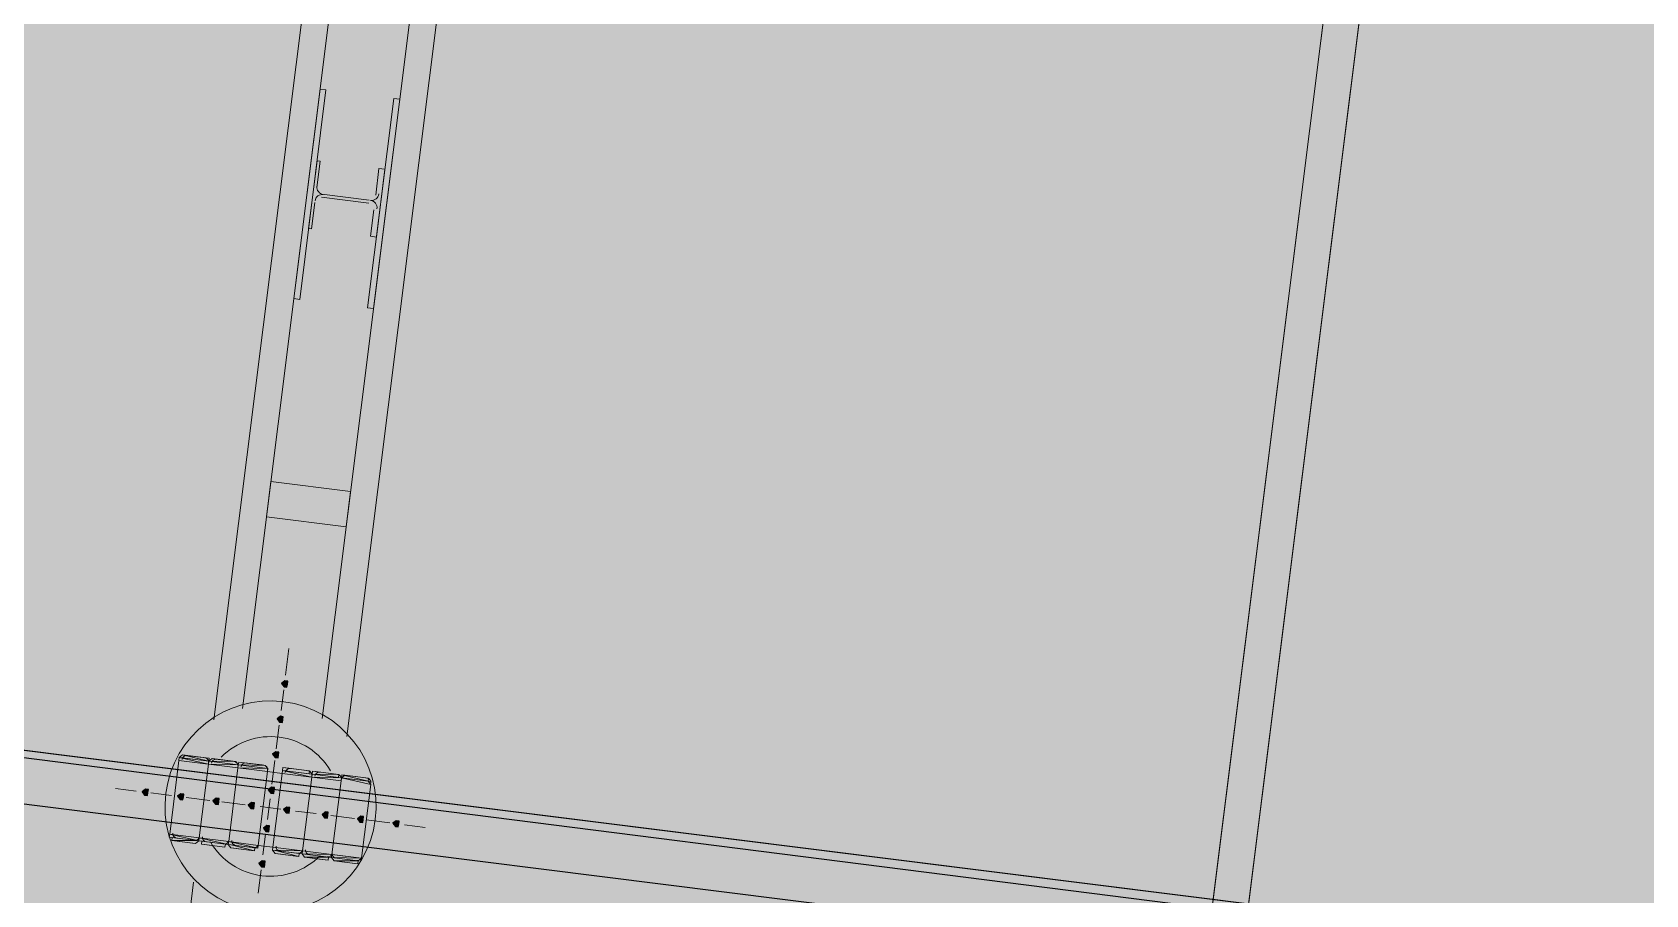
# Model space of a CAD drawing. Header units: metres. Extents: x -4 to 509425, y 7549 to 4732445.
# Drawn here: x 475990.594 to 475995.189, y 4719764.952 to 4719767.408 of the extents above; entities that cross this region are included whole.
import ezdxf

# ---------------------------------------------------------------- set-up
doc = ezdxf.new("R2010")
doc.units = ezdxf.units.M
doc.header["$LTSCALE"] = 0.01
doc.header["$MEASUREMENT"] = 0
doc.layers.get('0').update_dxf_attribs({"lineweight": 0})
doc.layers.add('_SUBESTACIÓN', color=1, linetype='Continuous')
doc.layers.add('SUBESTACION LA VID', color=253, linetype='Continuous')

# ---------------------------------------------------------------- blocks, each defined once
blk = doc.blocks.new('A$Cfff6051d')
at = {"layer": 'SUBESTACION LA VID', "transparency": 33554687}
h = blk.add_hatch(color=256, dxfattribs=at)
h.dxf.hatch_style = 2
h.paths.add_polyline_path([(475991.3204, 4719765.5514), (475991.3214, 4719765.5598), (475991.313, 4719765.5609), (475991.3036, 4719765.5535), (475991.3109, 4719765.5441), (475991.3193, 4719765.543)])
h = blk.add_hatch(color=256, dxfattribs=at)
h.dxf.hatch_style = 2
h.paths.add_polyline_path([(475991.3077, 4719765.4506), (475991.3088, 4719765.459), (475991.3004, 4719765.4601), (475991.2909, 4719765.4527), (475991.2983, 4719765.4433), (475991.3067, 4719765.4422)])
h = blk.add_hatch(color=256, dxfattribs=at)
h.dxf.hatch_style = 2
h.paths.add_polyline_path([(475991.2951, 4719765.3498), (475991.2962, 4719765.3582), (475991.2878, 4719765.3593), (475991.2783, 4719765.3519), (475991.2857, 4719765.3424), (475991.2941, 4719765.3414)])
h = blk.add_hatch(color=256, dxfattribs=at)
h.dxf.hatch_style = 2
h.paths.add_polyline_path([(475990.9233, 4719765.2428), (475990.9244, 4719765.2512), (475990.916, 4719765.2523), (475990.9065, 4719765.2449), (475990.9139, 4719765.2355), (475990.9223, 4719765.2344)])
h = blk.add_hatch(color=256, dxfattribs=at)
h.dxf.hatch_style = 2
h.paths.add_polyline_path([(475991.0241, 4719765.2302), (475991.0252, 4719765.2386), (475991.0168, 4719765.2396), (475991.0073, 4719765.2323), (475991.0147, 4719765.2228), (475991.0231, 4719765.2218)])
h = blk.add_hatch(color=256, dxfattribs=at)
h.dxf.hatch_style = 2
h.paths.add_polyline_path([(475991.2825, 4719765.249), (475991.2835, 4719765.2574), (475991.2751, 4719765.2584), (475991.2657, 4719765.2511), (475991.273, 4719765.2416), (475991.2814, 4719765.2406)])
h = blk.add_hatch(color=256, dxfattribs=at)
h.dxf.hatch_style = 2
h.paths.add_polyline_path([(475991.1249, 4719765.2175), (475991.126, 4719765.2259), (475991.1176, 4719765.227), (475991.1081, 4719765.2197), (475991.1155, 4719765.2102), (475991.1239, 4719765.2091)])
h = blk.add_hatch(color=256, dxfattribs=at)
h.dxf.hatch_style = 2
h.paths.add_polyline_path([(475991.2257, 4719765.2049), (475991.2268, 4719765.2133), (475991.2184, 4719765.2144), (475991.2089, 4719765.207), (475991.2163, 4719765.1976), (475991.2247, 4719765.1965)])
h = blk.add_hatch(color=256, dxfattribs=at)
h.dxf.hatch_style = 2
h.paths.add_polyline_path([(475991.3266, 4719765.1923), (475991.3276, 4719765.2007), (475991.3192, 4719765.2017), (475991.3098, 4719765.1944), (475991.3171, 4719765.1849), (475991.3255, 4719765.1839)])
h = blk.add_hatch(color=256, dxfattribs=at)
h.dxf.hatch_style = 2
h.paths.add_polyline_path([(475991.4358, 4719765.1786), (475991.4368, 4719765.187), (475991.4284, 4719765.188), (475991.419, 4719765.1807), (475991.4263, 4719765.1712), (475991.4347, 4719765.1702)])
h = blk.add_hatch(color=256, dxfattribs=at)
h.dxf.hatch_style = 2
h.paths.add_polyline_path([(475991.2688, 4719765.1398), (475991.2698, 4719765.1482), (475991.2614, 4719765.1492), (475991.252, 4719765.1419), (475991.2593, 4719765.1324), (475991.2677, 4719765.1314)])
h = blk.add_hatch(color=256, dxfattribs=at)
h.dxf.hatch_style = 2
h.paths.add_polyline_path([(475991.5366, 4719765.1659), (475991.5376, 4719765.1743), (475991.5292, 4719765.1754), (475991.5198, 4719765.168), (475991.5271, 4719765.1586), (475991.5355, 4719765.1575)])
h = blk.add_hatch(color=256, dxfattribs=at)
h.dxf.hatch_style = 2
h.paths.add_polyline_path([(475991.6374, 4719765.1533), (475991.6384, 4719765.1617), (475991.63, 4719765.1628), (475991.6206, 4719765.1554), (475991.6279, 4719765.146), (475991.6363, 4719765.1449)])
h = blk.add_hatch(color=256, dxfattribs=at)
h.dxf.hatch_style = 2
h.paths.add_polyline_path([(475991.2561, 4719765.039), (475991.2572, 4719765.0474), (475991.2488, 4719765.0484), (475991.2393, 4719765.0411), (475991.2467, 4719765.0316), (475991.2551, 4719765.0306)])
at = {"layer": 'SUBESTACION LA VID', "lineweight": 15}
for p, q in [((475991.4895, 4719768.4653), (475991.1114, 4719765.4496)), ((475991.1922, 4719765.4821), (475991.5587, 4719768.4055)), ((475991.8675, 4719768.418), (475991.4894, 4719765.4022)), ((475991.4191, 4719765.4537), (475991.7855, 4719768.377)), ((475994.2939, 4719767.6274), (475993.5567, 4719761.7472)), ((475994.3947, 4719767.6148), (475993.6575, 4719761.7345)), ((476072.6429, 4719755.0745), (475976.8959, 4719767.0782)), ((475991.5519, 4719766.9217), (475991.4175, 4719766.9385)), ((475991.4185, 4719766.9469), (475991.553, 4719766.9301)), ((476072.6239, 4719754.9233), (475976.8769, 4719766.927)), ((475991.3151, 4719765.5777), (475991.3246, 4719765.6533)), ((475991.3025, 4719765.4769), (475991.3099, 4719765.5357)), ((475991.2888, 4719765.3677), (475991.2972, 4719765.4349)), ((475990.9852, 4719765.1241), (475991.0116, 4719765.3341)), ((475991.0305, 4719765.3488), (475991.0809, 4719765.3425)), ((475991.0693, 4719765.1136), (475991.0956, 4719765.3236)), ((475991.0956, 4719765.3236), (475991.0693, 4719765.1136)), ((475991.1145, 4719765.3383), (475991.1649, 4719765.332)), ((475991.1985, 4719765.3278), (475991.2489, 4719765.3215)), ((475991.2762, 4719765.2668), (475991.2846, 4719765.334)), ((475991.1533, 4719765.1031), (475991.1796, 4719765.3131)), ((475991.1796, 4719765.3131), (475991.1533, 4719765.1031)), ((475991.2636, 4719765.3026), (475991.2373, 4719765.0925)), ((475991.3056, 4719765.2973), (475991.2793, 4719765.0873)), ((475991.3749, 4719765.3057), (475991.3245, 4719765.312)), ((475991.3633, 4719765.0767), (475991.3896, 4719765.2868)), ((475991.3896, 4719765.2868), (475991.3633, 4719765.0767)), ((475991.4589, 4719765.2951), (475991.4085, 4719765.3015)), ((475991.4473, 4719765.0662), (475991.4736, 4719765.2762)), ((475991.4736, 4719765.2762), (475991.4473, 4719765.0662)), ((475991.5429, 4719765.2846), (475991.4841, 4719765.292)), ((475990.8309, 4719765.2544), (475990.8897, 4719765.247)), ((475990.9317, 4719765.2418), (475990.9905, 4719765.2344)), ((475991.5313, 4719765.0557), (475991.5576, 4719765.2657)), ((475991.0325, 4719765.2291), (475991.0997, 4719765.2207)), ((475991.1333, 4719765.2165), (475991.2005, 4719765.2081)), ((475991.2425, 4719765.2028), (475991.3014, 4719765.1954)), ((475991.2635, 4719765.166), (475991.2709, 4719765.2248)), ((475991.3434, 4719765.1902), (475991.4022, 4719765.1828)), ((475991.4442, 4719765.1775), (475991.5114, 4719765.1691)), ((475991.545, 4719765.1649), (475991.6122, 4719765.1565)), ((475991.6542, 4719765.1512), (475991.713, 4719765.1438)), ((475991.0503, 4719765.0989), (475990.9999, 4719765.1052)), ((475991.1343, 4719765.0884), (475991.0839, 4719765.0947)), ((475991.2509, 4719765.0652), (475991.2583, 4719765.124)), ((475991.2184, 4719765.0779), (475991.1679, 4719765.0842)), ((475991.294, 4719765.0684), (475991.3444, 4719765.0621)), ((475991.378, 4719765.0578), (475991.4284, 4719765.0515)), ((475991.4536, 4719765.0484), (475991.5124, 4719765.041)), ((475991.2372, 4719764.956), (475991.2456, 4719765.0232)), ((475990.6764, 4719761.9803), (475991.0535, 4719764.9876))]:
    blk.add_line(p, q, dxfattribs=at)
at = {"layer": 'SUBESTACION LA VID', "lineweight": 0}
for p, q in [((475991.0116, 4719765.3341), (475991.1796, 4719765.3131)), ((475991.0116, 4719765.3341), (475991.2636, 4719765.3026)), ((475991.0126, 4719765.3425), (475991.0956, 4719765.3236)), ((475991.021, 4719765.3415), (475991.0966, 4719765.332)), ((475991.0221, 4719765.3499), (475991.0809, 4719765.3425)), ((475991.0221, 4719765.3499), (475991.0893, 4719765.3415)), ((475991.0221, 4719765.3499), (475991.0893, 4719765.3415)), ((475991.0221, 4719765.3499), (475991.0893, 4719765.3415)), ((475991.0221, 4719765.3499), (475991.0893, 4719765.3415)), ((475991.0221, 4719765.3499), (475991.0893, 4719765.3415)), ((475991.0221, 4719765.3499), (475991.0966, 4719765.332)), ((475991.0966, 4719765.332), (475991.1733, 4719765.3309)), ((475991.0966, 4719765.332), (475991.1806, 4719765.3215)), ((475991.0966, 4719765.332), (475991.1806, 4719765.3215)), ((475991.1061, 4719765.3394), (475991.1649, 4719765.332)), ((475991.1061, 4719765.3394), (475991.1733, 4719765.3309)), ((475991.1061, 4719765.3394), (475991.1733, 4719765.3309)), ((475991.1061, 4719765.3394), (475991.1733, 4719765.3309)), ((475991.1806, 4719765.3215), (475991.2646, 4719765.311)), ((475991.1817, 4719765.3299), (475991.2573, 4719765.3204)), ((475991.1901, 4719765.3288), (475991.2573, 4719765.3204)), ((475991.1985, 4719765.3278), (475991.2573, 4719765.3204)), ((475991.1796, 4719765.3131), (475991.2646, 4719765.311)), ((475991.4736, 4719765.2762), (475991.3056, 4719765.2973)), ((475991.3066, 4719765.3057), (475991.3822, 4719765.2962)), ((475991.3066, 4719765.3057), (475991.3822, 4719765.2962)), ((475991.3066, 4719765.3057), (475991.3906, 4719765.2952)), ((475991.3077, 4719765.3141), (475991.3833, 4719765.3046)), ((475991.3077, 4719765.3141), (475991.3833, 4719765.3046)), ((475991.3161, 4719765.313), (475991.3833, 4719765.3046)), ((475991.3161, 4719765.313), (475991.3833, 4719765.3046)), ((475991.3161, 4719765.313), (475991.3833, 4719765.3046)), ((475991.3896, 4719765.2868), (475991.4746, 4719765.2846)), ((475991.3906, 4719765.2952), (475991.4673, 4719765.2941)), ((475991.3906, 4719765.2952), (475991.4662, 4719765.2857)), ((475991.3906, 4719765.2952), (475991.4662, 4719765.2857)), ((475991.3906, 4719765.2952), (475991.4746, 4719765.2846)), ((475991.3917, 4719765.3036), (475991.4673, 4719765.2941)), ((475991.4001, 4719765.3025), (475991.4589, 4719765.2951)), ((475991.4001, 4719765.3025), (475991.4673, 4719765.2941)), ((475991.4001, 4719765.3025), (475991.4673, 4719765.2941)), ((475991.4001, 4719765.3025), (475991.4673, 4719765.2941)), ((475991.4085, 4719765.3015), (475991.4589, 4719765.2951)), ((475991.4746, 4719765.2846), (475991.5576, 4719765.2657)), ((475991.4757, 4719765.293), (475991.5513, 4719765.2835)), ((475991.4841, 4719765.292), (475991.5429, 4719765.2846)), ((475991.4841, 4719765.292), (475991.5513, 4719765.2835)), ((475991.4841, 4719765.292), (475991.5513, 4719765.2835)), ((475991.0682, 4719765.1052), (475990.9842, 4719765.1157)), ((475991.0693, 4719765.1136), (475990.9852, 4719765.1241)), ((475991.0682, 4719765.1052), (475990.9852, 4719765.1241)), ((475991.0598, 4719765.1063), (475990.9915, 4719765.1063)), ((475991.0587, 4719765.0979), (475990.9915, 4719765.1063)), ((475991.0587, 4719765.0979), (475990.9915, 4719765.1063)), ((475991.0587, 4719765.0979), (475990.9915, 4719765.1063)), ((475991.0503, 4719765.0989), (475990.9915, 4719765.1063)), ((475991.0682, 4719765.1052), (475990.9926, 4719765.1147)), ((475991.1522, 4719765.0947), (475991.0682, 4719765.1052)), ((475991.1438, 4719765.0957), (475991.0682, 4719765.1052)), ((475991.1533, 4719765.1031), (475991.0693, 4719765.1136)), ((475991.1427, 4719765.0873), (475991.0755, 4719765.0958)), ((475991.1427, 4719765.0873), (475991.0755, 4719765.0958)), ((475991.1427, 4719765.0873), (475991.0755, 4719765.0958)), ((475991.1427, 4719765.0873), (475991.0755, 4719765.0958)), ((475991.1343, 4719765.0884), (475991.0755, 4719765.0958)), ((475991.1438, 4719765.0957), (475991.0766, 4719765.1042)), ((475991.2278, 4719765.0852), (475991.1522, 4719765.0947)), ((475991.2278, 4719765.0852), (475991.1522, 4719765.0947)), ((475991.2362, 4719765.0841), (475991.1533, 4719765.1031)), ((475991.2268, 4719765.0768), (475991.1606, 4719765.0936)), ((475991.2268, 4719765.0768), (475991.1595, 4719765.0852)), ((475991.2268, 4719765.0768), (475991.1595, 4719765.0852)), ((475991.2268, 4719765.0768), (475991.1595, 4719765.0852)), ((475991.2184, 4719765.0779), (475991.1595, 4719765.0852)), ((475991.3633, 4719765.0767), (475991.2782, 4719765.0789)), ((475991.3622, 4719765.0683), (475991.2782, 4719765.0789)), ((475991.3538, 4719765.0694), (475991.2782, 4719765.0789)), ((475991.3538, 4719765.0694), (475991.2782, 4719765.0789)), ((475991.3633, 4719765.0767), (475991.2793, 4719765.0873)), ((475991.3528, 4719765.061), (475991.2856, 4719765.0694)), ((475991.3528, 4719765.061), (475991.2856, 4719765.0694)), ((475991.3444, 4719765.0621), (475991.2856, 4719765.0694)), ((475991.3528, 4719765.061), (475991.2866, 4719765.0778)), ((475991.3444, 4719765.0621), (475991.294, 4719765.0684)), ((475991.4378, 4719765.0589), (475991.3622, 4719765.0683)), ((475991.4378, 4719765.0589), (475991.3622, 4719765.0683)), ((475991.4378, 4719765.0589), (475991.3696, 4719765.0589)), ((475991.4368, 4719765.0505), (475991.3696, 4719765.0589)), ((475991.4368, 4719765.0505), (475991.3696, 4719765.0589)), ((475991.4284, 4719765.0515), (475991.3696, 4719765.0589)), ((475991.5313, 4719765.0557), (475991.4462, 4719765.0578)), ((475991.5218, 4719765.0483), (475991.4462, 4719765.0578)), ((475991.5218, 4719765.0483), (475991.4462, 4719765.0578)), ((475991.5218, 4719765.0483), (475991.4462, 4719765.0578)), ((475991.5218, 4719765.0483), (475991.4536, 4719765.0484)), ((475991.5208, 4719765.0399), (475991.4536, 4719765.0484)), ((475991.5208, 4719765.0399), (475991.4536, 4719765.0484)), ((475991.5124, 4719765.041), (475991.4536, 4719765.0484)), ((475991.5124, 4719765.041), (475991.4536, 4719765.0484))]:
    blk.add_line(p, q, dxfattribs=at)
at = {"layer": 'SUBESTACION LA VID', "lineweight": 15}
for points in [[(475994.2939, 4719767.6274), (475994.3947, 4719767.6148), (475993.6575, 4719761.7345), (475993.5567, 4719761.7472), (475994.2939, 4719767.6274)], [(475991.3554, 4719766.6477), (475991.4302, 4719767.2441), (475991.4134, 4719767.2462), (475991.3386, 4719766.6498), (475991.3554, 4719766.6477)], [(475991.5486, 4719766.6235), (475991.6234, 4719767.2199), (475991.6402, 4719767.2178), (475991.5654, 4719766.6214), (475991.5486, 4719766.6235)], [(476072.6239, 4719754.9233), (476072.6429, 4719755.0745), (475976.8959, 4719767.0782), (475976.8769, 4719766.927), (476072.6239, 4719754.9233)], [(475991.3986, 4719766.9238), (475991.3891, 4719766.8482), (475991.3807, 4719766.8493), (475991.4049, 4719767.0425), (475991.4133, 4719767.0414), (475991.4039, 4719766.9658)], [(475991.5981, 4719767.0183), (475991.5739, 4719766.8251), (475991.5571, 4719766.8272), (475991.5666, 4719766.9028)], [(475991.5719, 4719766.9448), (475991.5813, 4719767.0204), (475991.5981, 4719767.0183)], [(475991.5001, 4719766.1005), (475991.4875, 4719765.9997), (475991.2607, 4719766.0282), (475991.2733, 4719766.129), (475991.5001, 4719766.1005)], [(475991.4116, 4719765.0536), (475991.4284, 4719765.0515), (475991.4368, 4719765.0505), (475991.4378, 4719765.0589), (475991.4462, 4719765.0578), (475991.4473, 4719765.0662), (475991.4462, 4719765.0578), (475991.4536, 4719765.0484), (475991.5124, 4719765.041), (475991.5208, 4719765.0399), (475991.5218, 4719765.0483), (475991.5313, 4719765.0557), (475991.5576, 4719765.2657), (475991.5503, 4719765.2751), (475991.5513, 4719765.2835), (475991.5429, 4719765.2846), (475991.4841, 4719765.292), (475991.4757, 4719765.293), (475991.4746, 4719765.2846), (475991.4736, 4719765.2762), (475991.4746, 4719765.2846), (475991.4662, 4719765.2857), (475991.4673, 4719765.2941), (475991.4589, 4719765.2951), (475991.4085, 4719765.3015), (475991.4001, 4719765.3025), (475991.3917, 4719765.3036), (475991.3906, 4719765.2952), (475991.3896, 4719765.2868), (475991.3906, 4719765.2952), (475991.3822, 4719765.2962), (475991.3833, 4719765.3046), (475991.3749, 4719765.3057), (475991.3245, 4719765.312), (475991.3161, 4719765.313), (475991.3077, 4719765.3141), (475991.3066, 4719765.3057), (475991.3056, 4719765.2973), (475991.2636, 4719765.3026), (475991.2646, 4719765.311), (475991.2573, 4719765.3204), (475991.2489, 4719765.3215), (475991.1985, 4719765.3278), (475991.1901, 4719765.3288), (475991.1817, 4719765.3299), (475991.1806, 4719765.3215), (475991.1796, 4719765.3131), (475991.1806, 4719765.3215), (475991.1733, 4719765.3309), (475991.1649, 4719765.332), (475991.1145, 4719765.3383), (475991.1061, 4719765.3394), (475991.0966, 4719765.332), (475991.0956, 4719765.3236), (475991.0966, 4719765.332), (475991.0977, 4719765.3404), (475991.0893, 4719765.3415), (475991.0809, 4719765.3425), (475991.0305, 4719765.3488), (475991.0221, 4719765.3499), (475991.0126, 4719765.3425), (475991.0116, 4719765.3341), (475990.9852, 4719765.1241), (475990.9842, 4719765.1157), (475990.9926, 4719765.1147), (475990.9915, 4719765.1063), (475990.9999, 4719765.1052), (475991.0503, 4719765.0989), (475991.0587, 4719765.0979), (475991.0682, 4719765.1052), (475991.0693, 4719765.1136), (475991.0682, 4719765.1052), (475991.0766, 4719765.1042), (475991.0755, 4719765.0958), (475991.0839, 4719765.0947), (475991.1343, 4719765.0884), (475991.1427, 4719765.0873), (475991.1438, 4719765.0957), (475991.1522, 4719765.0947), (475991.1533, 4719765.1031), (475991.1522, 4719765.0947), (475991.1595, 4719765.0852), (475991.1679, 4719765.0842), (475991.2184, 4719765.0779), (475991.2268, 4719765.0768), (475991.2278, 4719765.0852), (475991.2362, 4719765.0841), (475991.2373, 4719765.0925), (475991.2793, 4719765.0873), (475991.2782, 4719765.0789), (475991.2856, 4719765.0694), (475991.294, 4719765.0684), (475991.3444, 4719765.0621), (475991.3528, 4719765.061), (475991.3538, 4719765.0694), (475991.3622, 4719765.0683), (475991.3633, 4719765.0767), (475991.3622, 4719765.0683), (475991.3696, 4719765.0589), (475991.378, 4719765.0578), (475991.4116, 4719765.0536)]]:
    blk.add_lwpolyline(points, dxfattribs=at)
at = {"layer": 'SUBESTACION LA VID'}
for points in [[(475991.3204, 4719765.5514), (475991.3214, 4719765.5598), (475991.313, 4719765.5609), (475991.3036, 4719765.5535), (475991.3109, 4719765.5441), (475991.3193, 4719765.543)], [(475991.3077, 4719765.4506), (475991.3088, 4719765.459), (475991.3004, 4719765.4601), (475991.2909, 4719765.4527), (475991.2983, 4719765.4433), (475991.3067, 4719765.4422)], [(475991.2951, 4719765.3498), (475991.2962, 4719765.3582), (475991.2878, 4719765.3593), (475991.2783, 4719765.3519), (475991.2857, 4719765.3424), (475991.2941, 4719765.3414)], [(475990.9233, 4719765.2428), (475990.9244, 4719765.2512), (475990.916, 4719765.2523), (475990.9065, 4719765.2449), (475990.9139, 4719765.2355), (475990.9223, 4719765.2344)], [(475991.0241, 4719765.2302), (475991.0252, 4719765.2386), (475991.0168, 4719765.2396), (475991.0073, 4719765.2323), (475991.0147, 4719765.2228), (475991.0231, 4719765.2218)], [(475991.2825, 4719765.249), (475991.2835, 4719765.2574), (475991.2751, 4719765.2584), (475991.2657, 4719765.2511), (475991.273, 4719765.2416), (475991.2814, 4719765.2406)], [(475991.1249, 4719765.2175), (475991.126, 4719765.2259), (475991.1176, 4719765.227), (475991.1081, 4719765.2197), (475991.1155, 4719765.2102), (475991.1239, 4719765.2091)], [(475991.2257, 4719765.2049), (475991.2268, 4719765.2133), (475991.2184, 4719765.2144), (475991.2089, 4719765.207), (475991.2163, 4719765.1976), (475991.2247, 4719765.1965)], [(475991.3266, 4719765.1923), (475991.3276, 4719765.2007), (475991.3192, 4719765.2017), (475991.3098, 4719765.1944), (475991.3171, 4719765.1849), (475991.3255, 4719765.1839)], [(475991.4358, 4719765.1786), (475991.4368, 4719765.187), (475991.4284, 4719765.188), (475991.419, 4719765.1807), (475991.4263, 4719765.1712), (475991.4347, 4719765.1702)], [(475991.2688, 4719765.1398), (475991.2698, 4719765.1482), (475991.2614, 4719765.1492), (475991.252, 4719765.1419), (475991.2593, 4719765.1324), (475991.2677, 4719765.1314)], [(475991.5366, 4719765.1659), (475991.5376, 4719765.1743), (475991.5292, 4719765.1754), (475991.5198, 4719765.168), (475991.5271, 4719765.1586), (475991.5355, 4719765.1575)], [(475991.6374, 4719765.1533), (475991.6384, 4719765.1617), (475991.63, 4719765.1628), (475991.6206, 4719765.1554), (475991.6279, 4719765.146), (475991.6363, 4719765.1449)], [(475991.2561, 4719765.039), (475991.2572, 4719765.0474), (475991.2488, 4719765.0484), (475991.2393, 4719765.0411), (475991.2467, 4719765.0316), (475991.2551, 4719765.0306)]]:
    blk.add_lwpolyline(points, close=True, dxfattribs=at)
at = {"layer": 'SUBESTACION LA VID', "lineweight": 0}
for points in [[(475991.3204, 4719765.5514), (475991.3214, 4719765.5598), (475991.313, 4719765.5609), (475991.3036, 4719765.5535), (475991.3109, 4719765.5441), (475991.3193, 4719765.543)], [(475991.3077, 4719765.4506), (475991.3088, 4719765.459), (475991.3004, 4719765.4601), (475991.2909, 4719765.4527), (475991.2983, 4719765.4433), (475991.3067, 4719765.4422)], [(475991.2951, 4719765.3498), (475991.2962, 4719765.3582), (475991.2878, 4719765.3593), (475991.2783, 4719765.3519), (475991.2857, 4719765.3424), (475991.2941, 4719765.3414)], [(475990.9233, 4719765.2428), (475990.9244, 4719765.2512), (475990.916, 4719765.2523), (475990.9065, 4719765.2449), (475990.9139, 4719765.2355), (475990.9223, 4719765.2344)], [(475991.0241, 4719765.2302), (475991.0252, 4719765.2386), (475991.0168, 4719765.2396), (475991.0073, 4719765.2323), (475991.0147, 4719765.2228), (475991.0231, 4719765.2218)], [(475991.2825, 4719765.249), (475991.2835, 4719765.2574), (475991.2751, 4719765.2584), (475991.2657, 4719765.2511), (475991.273, 4719765.2416), (475991.2814, 4719765.2406)], [(475991.1249, 4719765.2175), (475991.126, 4719765.2259), (475991.1176, 4719765.227), (475991.1081, 4719765.2197), (475991.1155, 4719765.2102), (475991.1239, 4719765.2091)], [(475991.2257, 4719765.2049), (475991.2268, 4719765.2133), (475991.2184, 4719765.2144), (475991.2089, 4719765.207), (475991.2163, 4719765.1976), (475991.2247, 4719765.1965)], [(475991.3266, 4719765.1923), (475991.3276, 4719765.2007), (475991.3192, 4719765.2017), (475991.3098, 4719765.1944), (475991.3171, 4719765.1849), (475991.3255, 4719765.1839)], [(475991.4358, 4719765.1786), (475991.4368, 4719765.187), (475991.4284, 4719765.188), (475991.419, 4719765.1807), (475991.4263, 4719765.1712), (475991.4347, 4719765.1702)], [(475991.2688, 4719765.1398), (475991.2698, 4719765.1482), (475991.2614, 4719765.1492), (475991.252, 4719765.1419), (475991.2593, 4719765.1324), (475991.2677, 4719765.1314)], [(475991.5366, 4719765.1659), (475991.5376, 4719765.1743), (475991.5292, 4719765.1754), (475991.5198, 4719765.168), (475991.5271, 4719765.1586), (475991.5355, 4719765.1575)], [(475991.6374, 4719765.1533), (475991.6384, 4719765.1617), (475991.63, 4719765.1628), (475991.6206, 4719765.1554), (475991.6279, 4719765.146), (475991.6363, 4719765.1449)], [(475991.2561, 4719765.039), (475991.2572, 4719765.0474), (475991.2488, 4719765.0484), (475991.2393, 4719765.0411), (475991.2467, 4719765.0316), (475991.2551, 4719765.0306)]]:
    blk.add_lwpolyline(points, close=True, dxfattribs=at)
for points in [[(475991.0126, 4719765.3425), (475991.0966, 4719765.332), (475991.0126, 4719765.3425)], [(475991.0966, 4719765.332), (475991.1806, 4719765.3215), (475991.0966, 4719765.332), (475991.0126, 4719765.3425)], [(475991.2646, 4719765.311), (475991.1806, 4719765.3215), (475991.0956, 4719765.3236)], [(475991.1061, 4719765.3394), (475991.1733, 4719765.3309), (475991.1061, 4719765.3394)], [(475991.2573, 4719765.3204), (475991.1806, 4719765.3215), (475991.2646, 4719765.311)], [(475991.1901, 4719765.3288), (475991.2573, 4719765.3204), (475991.1901, 4719765.3288)], [(475991.5587, 4719765.2741), (475991.4746, 4719765.2846), (475991.3906, 4719765.2952), (475991.3066, 4719765.3057), (475991.3896, 4719765.2868)], [(475991.3749, 4719765.3057), (475991.3161, 4719765.313), (475991.3833, 4719765.3046)], [(475991.4757, 4719765.293), (475991.5503, 4719765.2751), (475991.4746, 4719765.2846)], [(475991.4746, 4719765.2846), (475991.5503, 4719765.2751), (475991.4746, 4719765.2846)], [(475991.4841, 4719765.292), (475991.5429, 4719765.2846), (475991.4841, 4719765.292)], [(475991.0682, 4719765.1052), (475990.9842, 4719765.1157), (475991.0682, 4719765.1052)], [(475991.2362, 4719765.0841), (475991.1522, 4719765.0947), (475991.0682, 4719765.1052), (475990.9926, 4719765.1147)], [(475991.0693, 4719765.1136), (475991.1533, 4719765.1031), (475991.2373, 4719765.0925), (475991.1533, 4719765.1031)], [(475991.0693, 4719765.1136), (475991.1522, 4719765.0947), (475991.2362, 4719765.0841)], [(475991.2782, 4719765.0789), (475991.3622, 4719765.0683), (475991.4378, 4719765.0589)], [(475991.2782, 4719765.0789), (475991.3622, 4719765.0683), (475991.4378, 4719765.0589)], [(475991.2793, 4719765.0873), (475991.5313, 4719765.0557), (475991.3633, 4719765.0767)], [(475991.4473, 4719765.0662), (475991.3622, 4719765.0683), (475991.4462, 4719765.0578)], [(475991.3633, 4719765.0767), (475991.4473, 4719765.0662), (475991.5313, 4719765.0557)], [(475991.4284, 4719765.0515), (475991.378, 4719765.0578), (475991.4284, 4719765.0515)], [(475991.5218, 4719765.0483), (475991.4462, 4719765.0578), (475991.5218, 4719765.0483)]]:
    blk.add_lwpolyline(points, dxfattribs=at)
at = {"layer": 'SUBESTACION LA VID'}
for points in [[(475976.8769, 4719766.927), (475976.8769, 4719766.927), (475976.8959, 4719767.0782), (475976.8959, 4719767.0782), (475976.8959, 4719767.0782), (476072.6239, 4719754.9233), (476072.6239, 4719754.9233), (476072.6239, 4719754.9233), (475976.8769, 4719766.927), (475976.8769, 4719766.927)], [(475976.8959, 4719767.0782), (475976.8959, 4719767.0782), (476072.6239, 4719754.9233), (476072.6239, 4719754.9233), (476072.6239, 4719754.9233), (476072.6429, 4719755.0745), (476072.6429, 4719755.0745), (476072.6429, 4719755.0745), (475976.8959, 4719767.0782), (475976.8959, 4719767.0782)]]:
    blk.add_open_spline(points, degree=3, knots=[0, 0, 0, 0, 1, 1, 1, 2, 2, 2, 3, 3, 3, 3], dxfattribs=at)
at = {"layer": 'SUBESTACION LA VID', "lineweight": 0}
for points in [[(475976.8769, 4719766.927), (475976.8769, 4719766.927), (475976.8959, 4719767.0782), (475976.8959, 4719767.0782), (475976.8959, 4719767.0782), (476072.6239, 4719754.9233), (476072.6239, 4719754.9233), (476072.6239, 4719754.9233), (475976.8769, 4719766.927), (475976.8769, 4719766.927)], [(475976.8959, 4719767.0782), (475976.8959, 4719767.0782), (476072.6239, 4719754.9233), (476072.6239, 4719754.9233), (476072.6239, 4719754.9233), (476072.6429, 4719755.0745), (476072.6429, 4719755.0745), (476072.6429, 4719755.0745), (475976.8959, 4719767.0782), (475976.8959, 4719767.0782)]]:
    blk.add_open_spline(points, degree=3, knots=[0, 0, 0, 0, 1, 1, 1, 2, 2, 2, 3, 3, 3, 3], dxfattribs=at)
at = {"layer": 'SUBESTACION LA VID', "lineweight": 15}
for points in [[(475991.4227, 4719766.9464), (475991.4111, 4719766.9479), (475991.4006, 4719766.9396), (475991.3991, 4719766.928)], [(475991.4044, 4719766.97), (475991.4029, 4719766.9584), (475991.4111, 4719766.9479), (475991.4227, 4719766.9464)], [(475991.5572, 4719766.9296), (475991.5688, 4719766.9281), (475991.5793, 4719766.9363), (475991.5808, 4719766.9479)], [(475991.5755, 4719766.9059), (475991.577, 4719766.9175), (475991.5688, 4719766.9281), (475991.5572, 4719766.9296)], [(475991.0347, 4719765.3483), (475991.0277, 4719765.3492), (475991.0214, 4719765.3443), (475991.0205, 4719765.3373)], [(475991.0961, 4719765.3278), (475991.097, 4719765.3348), (475991.092, 4719765.3411), (475991.0851, 4719765.342)], [(475991.1187, 4719765.3378), (475991.1117, 4719765.3387), (475991.1054, 4719765.3337), (475991.1045, 4719765.3268)], [(475991.1801, 4719765.3173), (475991.181, 4719765.3242), (475991.176, 4719765.3306), (475991.1691, 4719765.3315)], [(475991.2027, 4719765.3273), (475991.1957, 4719765.3281), (475991.1894, 4719765.3232), (475991.1885, 4719765.3162)], [(475991.2641, 4719765.3068), (475991.265, 4719765.3137), (475991.2601, 4719765.3201), (475991.2531, 4719765.3209)], [(475991.3287, 4719765.3115), (475991.3217, 4719765.3123), (475991.3154, 4719765.3074), (475991.3145, 4719765.3004)], [(475991.3901, 4719765.291), (475991.391, 4719765.2979), (475991.3861, 4719765.3043), (475991.3791, 4719765.3051)], [(475991.4127, 4719765.3009), (475991.4057, 4719765.3018), (475991.3994, 4719765.2969), (475991.3985, 4719765.2899)], [(475991.4741, 4719765.2804), (475991.475, 4719765.2874), (475991.4701, 4719765.2937), (475991.4631, 4719765.2946)], [(475991.4883, 4719765.2914), (475991.4813, 4719765.2923), (475991.475, 4719765.2874), (475991.4741, 4719765.2804)], [(475991.5581, 4719765.2699), (475991.559, 4719765.2768), (475991.5541, 4719765.2832), (475991.5471, 4719765.2841)], [(475990.9942, 4719765.1273), (475990.9933, 4719765.1203), (475990.9982, 4719765.114), (475991.0052, 4719765.1131)], [(475991.0556, 4719765.1068), (475991.0626, 4719765.1059), (475991.0689, 4719765.1108), (475991.0698, 4719765.1178)], [(475991.0782, 4719765.1168), (475991.0773, 4719765.1098), (475991.0822, 4719765.1034), (475991.0892, 4719765.1026)], [(475991.1396, 4719765.0963), (475991.1466, 4719765.0954), (475991.1529, 4719765.1003), (475991.1538, 4719765.1073)], [(475991.1622, 4719765.1062), (475991.1613, 4719765.0993), (475991.1662, 4719765.0929), (475991.1732, 4719765.092)], [(475991.2236, 4719765.0857), (475991.2306, 4719765.0849), (475991.2369, 4719765.0898), (475991.2378, 4719765.0967)], [(475991.2882, 4719765.0904), (475991.2873, 4719765.0835), (475991.2922, 4719765.0771), (475991.2992, 4719765.0762)], [(475991.3496, 4719765.0699), (475991.3566, 4719765.0691), (475991.3629, 4719765.074), (475991.3638, 4719765.0809)], [(475991.3722, 4719765.0799), (475991.3713, 4719765.0729), (475991.3762, 4719765.0666), (475991.3832, 4719765.0657)], [(475991.4336, 4719765.0594), (475991.4406, 4719765.0585), (475991.4469, 4719765.0635), (475991.4478, 4719765.0704)], [(475991.4478, 4719765.0704), (475991.4469, 4719765.0635), (475991.4519, 4719765.0571), (475991.4588, 4719765.0562)], [(475991.5176, 4719765.0489), (475991.5246, 4719765.048), (475991.5309, 4719765.0529), (475991.5318, 4719765.0599)]]:
    blk.add_open_spline(points, degree=3, dxfattribs=at)
for points, knots in [([(475991.5707, 4719765.1659), (475991.5913, 4719765.3306), (475991.4746, 4719765.4809), (475991.3099, 4719765.5015), (475991.1452, 4719765.5222), (475990.9949, 4719765.4054), (475990.9743, 4719765.2407), (475990.9536, 4719765.076), (475991.0704, 4719764.9258), (475991.2351, 4719764.9051), (475991.3998, 4719764.8845), (475991.55, 4719765.0012), (475991.5707, 4719765.1659)], [0, 0, 0, 0, 1, 1, 1, 2, 2, 2, 3, 3, 3, 4, 4, 4, 4]), ([(475991.4435, 4719765.305), (475991.4121, 4719765.3578), (475991.3581, 4719765.3931), (475991.2972, 4719765.4007), (475991.2363, 4719765.4084), (475991.1753, 4719765.3874), (475991.1319, 4719765.3441)], [0, 0, 0, 0, 1, 1, 1, 2, 2, 2, 2]), ([(475991.1011, 4719765.1022), (475991.1324, 4719765.0492), (475991.1866, 4719765.0136), (475991.2477, 4719765.0059), (475991.3089, 4719764.9982), (475991.3701, 4719765.0194), (475991.4136, 4719765.0631)], [0, 0, 0, 0, 1, 1, 1, 2, 2, 2, 2])]:
    blk.add_open_spline(points, degree=3, knots=knots, dxfattribs=at)

msp = doc.modelspace()

# ---------------------------------------------------------------- hatches: boundary and pattern name
at = {"layer": '_SUBESTACIÓN', "transparency": 33554559}
h = msp.add_hatch(color=1, dxfattribs=at)
h.dxf.hatch_style = 1
h.paths.add_polyline_path([(475968.6399, 4719805.825), (476089.9386, 4719790.615), (476078.1686, 4719696.74), (475956.8686, 4719711.9502)])

# ---------------------------------------------------------------- block references
at = {"linetype": 'Continuous'}
msp.add_blockref('A$Cfff6051d', (0, 0), dxfattribs=at)

doc.saveas('drawing.dxf')
